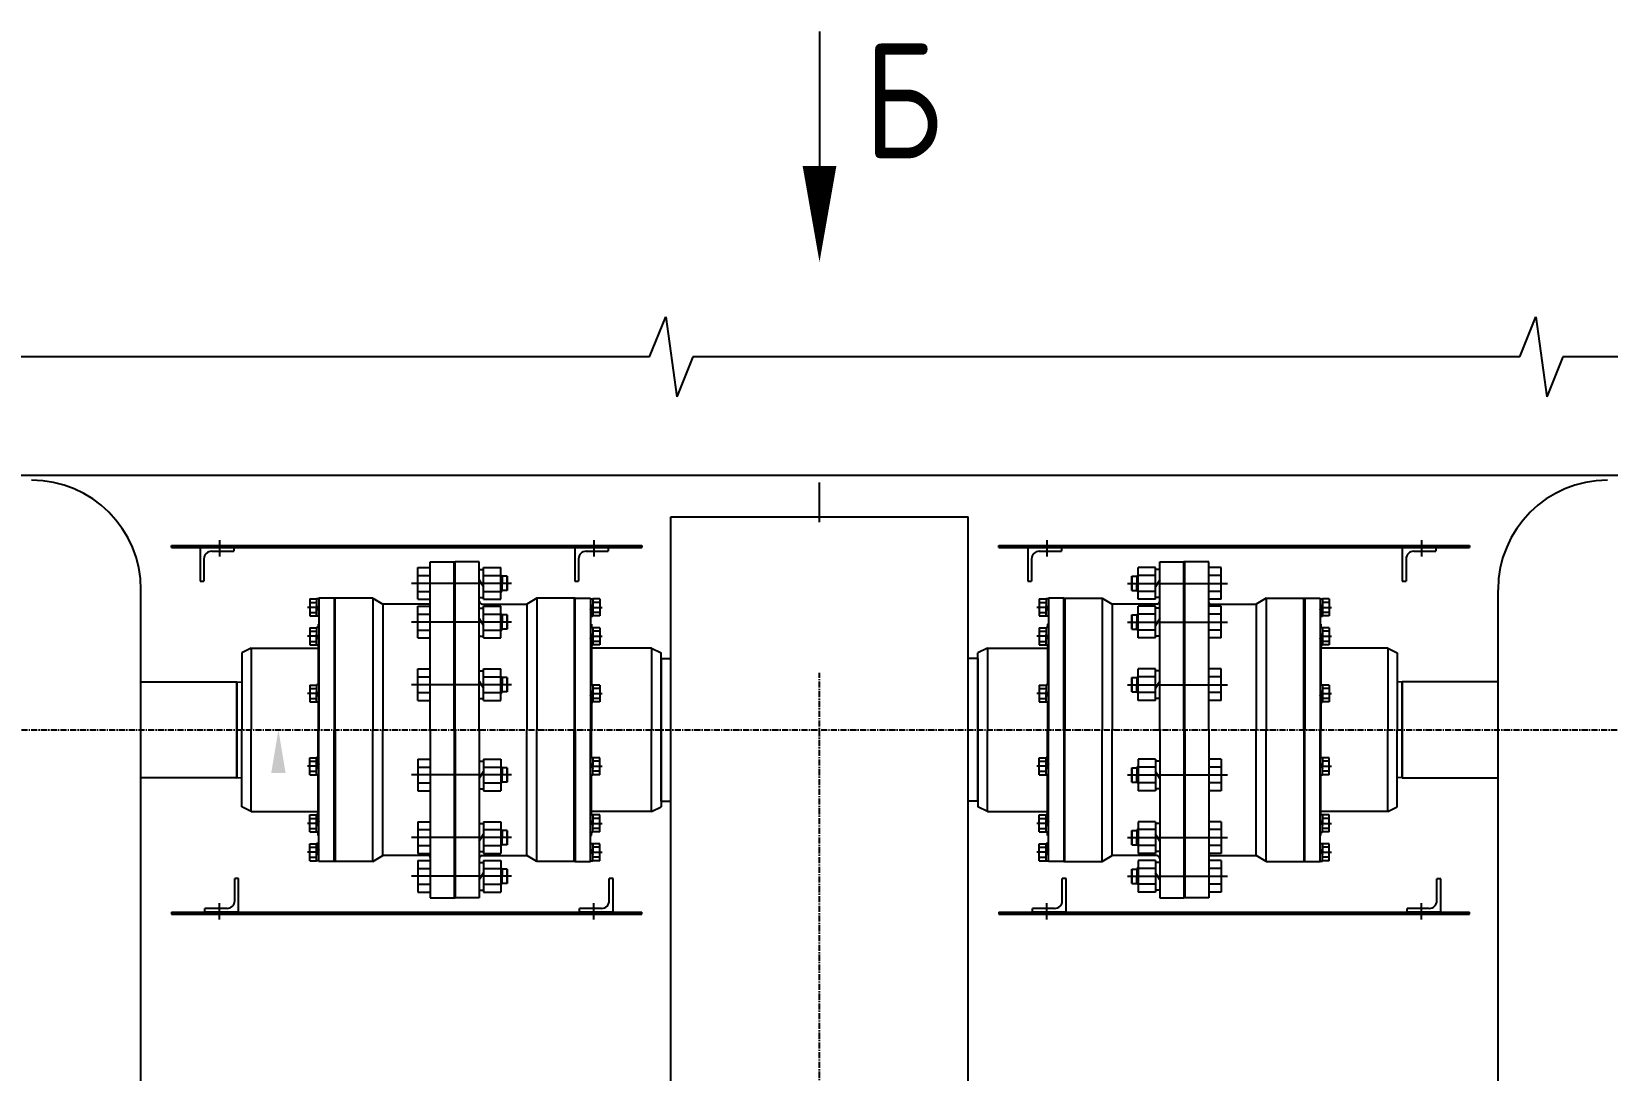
# Model space of a CAD drawing. Header units: millimetres. Extents: x 467 to 39028, y -12467 to 24298.
# Drawn here: x 16077 to 17719, y 3439 to 4521 of the extents above; entities that cross this region are included whole.
import ezdxf

# ---------------------------------------------------------------- set-up
doc = ezdxf.new("R2010")
doc.units = ezdxf.units.MM
doc.linetypes.add('CENTER', pattern=[50.8, 31.75, -6.35, 6.35, -6.35])
for name, color, linetype in [('Bord', 1, 'Continuous'), ('Cen', 5, 'CENTER'), ('Dim', 7, 'Continuous'), ('Red', 1, 'Continuous'), ('Text', 3, 'Continuous'), ('Textb', 6, 'Continuous')]:
    doc.layers.add(name, color=color, linetype=linetype)
doc.styles.add('Style1', font='romans.shx', dxfattribs={"width": 0.8})

# ---------------------------------------------------------------- blocks, each defined once
blk = doc.blocks.new('razrez16')
at = {"layer": 'Text'}
blk.add_lwpolyline([(0, 12), (0, 5)], dxfattribs=at)
blk.add_lwpolyline([(0, 0, 0, 1.76, 0), (0, 5, 1.76, 1.76, 0)], format="xyseb", dxfattribs=at)
at = {"layer": 'Textb', "style": 'Style1', "width": 0.8}
blk.add_attdef('А', (2.3, 5.4), '', height=6, dxfattribs=at)
blk = doc.blocks.new('ZNAK30')
at = {"layer": 'Bord'}
for p, q in [((0, 0), (1.12, 2.78)), ((1.12, 2.78), (1.88, -2.78)), ((3, 0), (1.88, -2.78))]:
    blk.add_line(p, q, dxfattribs=at)

msp = doc.modelspace()

# ---------------------------------------------------------------- linework, layer by layer
at = {"layer": 'Bord', "ltscale": 30}
for p, q in [((16720.928, 4182.074), (15908.24, 4182.074)), ((17627.522, 4182.074), (16765.928, 4182.074)), ((18734.001, 4182.074), (17672.522, 4182.074))]:
    msp.add_line(p, q, dxfattribs=at)
at = {"layer": 'Bord'}
for p, q in [((16897.904, 4009.835), (16897.904, 4051.11)), ((16742.896, 3295.51), (16742.903, 4015.51)), ((16742.903, 4015.51), (17052.905, 4015.507)), ((17052.899, 3295.507), (17052.905, 4015.507)), ((16272.609, 3991.012), (16272.609, 3974.059)), ((16662.848, 3991.009), (16662.848, 3974.056)), ((17134.905, 3991.005), (17134.905, 3974.052)), ((17525.144, 3991.002), (17525.144, 3974.049)), ((16222.609, 3985.532), (16712.848, 3985.528)), ((16222.609, 3983.532), (16222.609, 3985.532)), ((16222.609, 3983.532), (16712.848, 3983.528)), ((16252.609, 3983.532), (16287.609, 3983.532)), ((16252.609, 3983.532), (16252.609, 3948.532)), ((16264.609, 3979.532), (16287.609, 3979.532)), ((16287.609, 3983.532), (16287.609, 3979.532)), ((16642.848, 3983.529), (16677.848, 3983.528)), ((16642.848, 3983.529), (16642.848, 3948.529)), ((16654.848, 3979.529), (16677.848, 3979.528)), ((16677.848, 3983.528), (16677.848, 3979.528)), ((16712.848, 3985.528), (16712.848, 3983.528)), ((17084.905, 3985.525), (17575.144, 3985.521)), ((17084.905, 3983.525), (17084.905, 3985.525)), ((17084.905, 3983.525), (17575.144, 3983.521)), ((17114.905, 3983.525), (17149.905, 3983.524)), ((17114.905, 3983.525), (17114.905, 3948.525)), ((17126.905, 3979.525), (17149.905, 3979.524)), ((17149.905, 3983.524), (17149.905, 3979.524)), ((17505.144, 3983.521), (17540.144, 3983.521)), ((17505.144, 3983.521), (17505.144, 3948.521)), ((17517.144, 3979.521), (17540.144, 3979.521)), ((17540.144, 3983.521), (17540.144, 3979.521)), ((17575.144, 3985.521), (17575.144, 3983.521)), ((16256.609, 3971.532), (16256.609, 3948.532)), ((16479.403, 3929.53), (16479.404, 3962.53)), ((16479.404, 3962.53), (16492.404, 3962.53)), ((16492.402, 3793.512), (16492.404, 3968.53)), ((16492.404, 3968.53), (16518.404, 3968.53)), ((16517.402, 3793.511), (16517.404, 3968.53)), ((16518.402, 3793.511), (16518.404, 3968.53)), ((16543.404, 3968.53), (16518.404, 3968.53)), ((16543.402, 3793.511), (16543.403, 3960.53)), ((16543.403, 3927.53), (16543.404, 3968.53)), ((16543.403, 3960.53), (16547.903, 3960.53)), ((16547.903, 3929.53), (16547.904, 3962.53)), ((16547.904, 3962.53), (16565.904, 3962.529)), ((16565.903, 3929.529), (16565.904, 3962.529)), ((16646.848, 3971.529), (16646.848, 3948.529)), ((17118.905, 3971.525), (17118.905, 3948.525)), ((17229.903, 3929.524), (17229.904, 3962.524)), ((17247.904, 3962.524), (17229.904, 3962.524)), ((17247.903, 3929.524), (17247.904, 3962.524)), ((17252.403, 3960.524), (17247.903, 3960.524)), ((17252.402, 3793.505), (17252.403, 3960.524)), ((17252.403, 3927.524), (17252.404, 3968.524)), ((17252.404, 3968.524), (17277.404, 3968.523)), ((17277.402, 3793.505), (17277.404, 3968.523)), ((17303.404, 3968.523), (17277.404, 3968.523)), ((17278.402, 3793.505), (17278.404, 3968.523)), ((17303.402, 3793.505), (17303.404, 3968.523)), ((17316.404, 3962.523), (17303.404, 3962.523)), ((17316.403, 3929.523), (17316.404, 3962.523)), ((17509.144, 3971.521), (17509.144, 3948.521)), ((16252.609, 3948.532), (16256.609, 3948.532)), ((16576.962, 3946.029), (16472.839, 3946.03)), ((16479.403, 3954.28), (16492.403, 3954.28)), ((16516.257, 3946.03), (16487.466, 3946.03)), ((16543.403, 3949.823), (16547.903, 3942.586)), ((16547.903, 3954.28), (16565.903, 3954.279)), ((16565.903, 3955.029), (16567.403, 3953.529)), ((16567.403, 3953.529), (16565.903, 3953.529)), ((16572.403, 3953.529), (16567.403, 3953.529)), ((16567.403, 3953.529), (16567.403, 3946.029)), ((16567.403, 3938.529), (16567.403, 3946.029)), ((16572.403, 3946.029), (16572.403, 3953.529)), ((16572.403, 3953.529), (16572.403, 3946.029)), ((16572.403, 3946.029), (16572.403, 3938.529)), ((16572.403, 3938.529), (16572.403, 3946.029)), ((16642.848, 3948.529), (16646.848, 3948.529)), ((17114.905, 3948.525), (17118.905, 3948.525)), ((17218.845, 3946.024), (17322.967, 3946.023)), ((17223.403, 3953.524), (17223.403, 3946.024)), ((17223.403, 3946.024), (17223.403, 3953.524)), ((17223.403, 3953.524), (17228.403, 3953.524)), ((17223.403, 3938.524), (17223.403, 3946.024)), ((17223.403, 3946.024), (17223.403, 3938.524)), ((17229.903, 3955.024), (17228.403, 3953.524)), ((17228.403, 3953.524), (17228.403, 3946.024)), ((17228.403, 3953.524), (17229.903, 3953.524)), ((17228.403, 3938.524), (17228.403, 3946.024)), ((17247.903, 3954.274), (17229.903, 3954.274)), ((17252.403, 3949.817), (17247.903, 3942.58)), ((17279.55, 3946.023), (17308.34, 3946.023)), ((17316.403, 3954.273), (17303.403, 3954.273)), ((17505.144, 3948.521), (17509.144, 3948.521)), ((16190.889, 2262.514), (16190.903, 3939.514)), ((16366.903, 3929.831), (16366.903, 3912.231)), ((16366.903, 3929.831), (16373.903, 3929.831)), ((16366.903, 3926.291), (16373.903, 3926.291)), ((16376.403, 3930.131), (16373.903, 3930.131)), ((16373.903, 3930.131), (16373.903, 3921.031)), ((16373.903, 3929.831), (16373.903, 3912.231)), ((16376.403, 3930.531), (16376.402, 3793.513)), ((16432.403, 3930.531), (16376.403, 3930.531)), ((16376.403, 3930.131), (16376.403, 3911.931)), ((16392.403, 3930.531), (16392.402, 3793.513)), ((16393.402, 3793.513), (16393.403, 3930.531)), ((16432.403, 3930.531), (16432.402, 3793.512)), ((16432.403, 3930.531), (16442.795, 3924.53)), ((16442.795, 3924.53), (16442.794, 3793.512)), ((16490.403, 3924.53), (16442.795, 3924.53)), ((16479.403, 3937.78), (16492.403, 3937.78)), ((16479.403, 3929.53), (16492.403, 3929.53)), ((16543.403, 3931.53), (16547.903, 3931.53)), ((16546.403, 3924.53), (16593.011, 3924.529)), ((16547.903, 3937.78), (16565.903, 3937.779)), ((16547.903, 3929.53), (16565.903, 3929.529)), ((16567.403, 3938.529), (16565.903, 3938.529)), ((16565.903, 3937.029), (16567.403, 3938.529)), ((16572.403, 3938.529), (16567.403, 3938.529)), ((16593.011, 3924.529), (16593.01, 3793.511)), ((16603.403, 3930.529), (16593.011, 3924.529)), ((16603.403, 3930.529), (16603.402, 3793.511)), ((16643.403, 3930.529), (16603.403, 3930.529)), ((16642.403, 3930.529), (16642.402, 3793.51)), ((16643.402, 3793.51), (16643.403, 3930.529)), ((16643.403, 3930.529), (16659.403, 3930.529)), ((16659.403, 3930.529), (16659.402, 3793.51)), ((16659.403, 3930.129), (16659.403, 3911.929)), ((16659.403, 3930.129), (16661.903, 3930.129)), ((16661.903, 3930.129), (16661.903, 3921.029)), ((16668.903, 3929.829), (16661.903, 3929.829)), ((16661.903, 3929.829), (16661.903, 3912.229)), ((16668.903, 3926.289), (16661.903, 3926.289)), ((16668.903, 3929.829), (16668.903, 3912.229)), ((17126.903, 3929.825), (17126.903, 3912.225)), ((17126.903, 3929.825), (17133.903, 3929.825)), ((17126.903, 3926.285), (17133.903, 3926.285)), ((17136.403, 3930.125), (17133.903, 3930.125)), ((17133.903, 3930.125), (17133.903, 3921.025)), ((17133.903, 3929.825), (17133.903, 3912.225)), ((17136.403, 3930.525), (17136.402, 3793.506)), ((17152.403, 3930.524), (17136.403, 3930.525)), ((17136.403, 3930.125), (17136.403, 3911.925)), ((17152.402, 3793.506), (17152.403, 3930.524)), ((17152.403, 3930.524), (17192.403, 3930.524)), ((17153.403, 3930.524), (17153.402, 3793.506)), ((17192.403, 3930.524), (17192.402, 3793.506)), ((17192.403, 3930.524), (17202.795, 3924.524)), ((17202.795, 3924.524), (17202.794, 3793.506)), ((17249.403, 3924.524), (17202.795, 3924.524)), ((17223.403, 3938.524), (17228.403, 3938.524)), ((17229.903, 3937.024), (17228.403, 3938.524)), ((17228.403, 3938.524), (17229.903, 3938.524)), ((17247.903, 3937.774), (17229.903, 3937.774)), ((17247.903, 3929.524), (17229.903, 3929.524)), ((17252.403, 3931.524), (17247.903, 3931.524)), ((17316.403, 3937.773), (17303.403, 3937.773)), ((17316.403, 3929.523), (17303.403, 3929.523)), ((17305.403, 3924.523), (17353.011, 3924.523)), ((17353.011, 3924.523), (17353.01, 3793.504)), ((17363.403, 3930.523), (17353.011, 3924.523)), ((17363.403, 3930.523), (17363.402, 3793.504)), ((17363.403, 3930.523), (17419.403, 3930.522)), ((17402.402, 3793.504), (17402.403, 3930.522)), ((17403.403, 3930.522), (17403.402, 3793.504)), ((17419.403, 3930.522), (17419.402, 3793.504)), ((17419.403, 3930.122), (17419.403, 3911.922)), ((17419.403, 3930.122), (17421.903, 3930.122)), ((17421.903, 3930.122), (17421.903, 3921.022)), ((17428.903, 3929.822), (17421.903, 3929.822)), ((17421.903, 3929.822), (17421.903, 3912.222)), ((17428.903, 3926.283), (17421.903, 3926.283)), ((17428.903, 3929.822), (17428.903, 3912.222)), ((17604.889, 2262.502), (17604.903, 3939.502)), ((16376.403, 3921.031), (16364.392, 3921.031)), ((16366.903, 3915.771), (16373.903, 3915.771)), ((16366.903, 3912.231), (16373.903, 3912.231)), ((16376.403, 3918.317), (16373.903, 3923.745)), ((16373.903, 3911.931), (16373.903, 3921.031)), ((16376.403, 3911.931), (16373.903, 3911.931)), ((16479.403, 3922.222), (16492.403, 3922.222)), ((16479.403, 3889.222), (16479.403, 3922.222)), ((16479.403, 3913.972), (16492.403, 3913.972)), ((16543.403, 3920.221), (16547.903, 3920.221)), ((16543.403, 3909.514), (16547.903, 3902.277)), ((16547.903, 3922.221), (16565.903, 3922.221)), ((16547.903, 3889.221), (16547.903, 3922.221)), ((16547.903, 3913.971), (16565.903, 3913.971)), ((16565.903, 3889.221), (16565.903, 3922.221)), ((16565.903, 3914.721), (16567.403, 3913.221)), ((16567.403, 3913.221), (16565.903, 3913.221)), ((16567.403, 3913.221), (16567.403, 3905.721)), ((16572.403, 3913.221), (16567.403, 3913.221)), ((16572.403, 3913.221), (16572.403, 3905.721)), ((16572.403, 3905.721), (16572.403, 3913.221)), ((16659.403, 3918.315), (16661.903, 3923.743)), ((16659.403, 3921.029), (16671.414, 3921.028)), ((16659.403, 3911.929), (16661.903, 3911.929)), ((16661.903, 3911.929), (16661.903, 3921.029)), ((16668.903, 3915.768), (16661.903, 3915.768)), ((16668.903, 3912.229), (16661.903, 3912.229)), ((17136.403, 3921.025), (17124.392, 3921.025)), ((17126.903, 3915.764), (17133.903, 3915.764)), ((17126.903, 3912.225), (17133.903, 3912.225)), ((17136.403, 3918.311), (17133.903, 3923.739)), ((17133.903, 3911.925), (17133.903, 3921.025)), ((17136.403, 3911.925), (17133.903, 3911.925)), ((17223.403, 3913.215), (17228.403, 3913.215)), ((17223.403, 3905.715), (17223.403, 3913.215)), ((17223.403, 3913.215), (17223.403, 3905.715)), ((17229.903, 3914.715), (17228.403, 3913.215)), ((17228.403, 3913.215), (17229.903, 3913.215)), ((17228.403, 3913.215), (17228.403, 3905.715)), ((17229.903, 3889.215), (17229.903, 3922.215)), ((17247.903, 3922.215), (17229.903, 3922.215)), ((17247.903, 3913.965), (17229.903, 3913.965)), ((17247.903, 3889.215), (17247.903, 3922.215)), ((17252.403, 3920.215), (17247.903, 3920.215)), ((17252.403, 3909.508), (17247.903, 3902.271)), ((17316.403, 3922.215), (17303.403, 3922.215)), ((17316.403, 3913.965), (17303.403, 3913.965)), ((17316.403, 3889.215), (17316.403, 3922.215)), ((17419.403, 3918.308), (17421.903, 3923.736)), ((17419.403, 3921.022), (17431.414, 3921.022)), ((17419.403, 3911.922), (17421.903, 3911.922)), ((17421.903, 3911.922), (17421.903, 3921.022)), ((17428.903, 3915.762), (17421.903, 3915.762)), ((17428.903, 3912.222), (17421.903, 3912.222)), ((16366.903, 3899.755), (16366.903, 3882.155)), ((16366.903, 3899.755), (16373.903, 3899.755)), ((16366.903, 3896.215), (16373.903, 3896.215)), ((16376.403, 3900.055), (16373.903, 3900.055)), ((16373.903, 3900.055), (16373.903, 3890.955)), ((16373.903, 3899.755), (16373.903, 3882.155)), ((16376.403, 3888.241), (16373.903, 3893.669)), ((16376.403, 3903.531), (16375.403, 3903.531)), ((16375.403, 3903.531), (16375.403, 3900.055)), ((16376.403, 3900.055), (16376.403, 3881.855)), ((16576.961, 3905.721), (16472.839, 3905.722)), ((16479.403, 3897.472), (16492.403, 3897.472)), ((16516.256, 3905.721), (16487.466, 3905.722)), ((16547.903, 3897.471), (16565.903, 3897.471)), ((16565.903, 3896.721), (16567.403, 3898.221)), ((16567.403, 3898.221), (16565.903, 3898.221)), ((16567.403, 3898.221), (16567.403, 3905.721)), ((16572.403, 3898.221), (16567.403, 3898.221)), ((16572.403, 3898.221), (16572.403, 3905.721)), ((16572.403, 3905.721), (16572.403, 3898.221)), ((16659.403, 3903.529), (16660.403, 3903.529)), ((16659.403, 3900.053), (16659.403, 3881.853)), ((16659.403, 3900.053), (16661.903, 3900.053)), ((16659.403, 3888.239), (16661.903, 3893.666)), ((16660.403, 3903.529), (16660.403, 3900.053)), ((16661.903, 3900.053), (16661.903, 3890.953)), ((16668.903, 3899.752), (16661.903, 3899.753)), ((16661.903, 3899.753), (16661.903, 3882.153)), ((16668.903, 3896.213), (16661.903, 3896.213)), ((16668.903, 3899.752), (16668.903, 3882.152)), ((17126.903, 3899.749), (17126.903, 3882.149)), ((17126.903, 3899.749), (17133.903, 3899.749)), ((17126.903, 3896.209), (17133.903, 3896.209)), ((17136.403, 3900.049), (17133.903, 3900.049)), ((17133.903, 3900.049), (17133.903, 3890.949)), ((17133.903, 3899.749), (17133.903, 3882.149)), ((17136.403, 3888.235), (17133.903, 3893.662)), ((17136.403, 3903.525), (17135.403, 3903.525)), ((17135.403, 3903.525), (17135.403, 3900.049)), ((17136.403, 3900.049), (17136.403, 3881.849)), ((17218.845, 3905.715), (17322.967, 3905.714)), ((17223.403, 3905.715), (17223.403, 3898.215)), ((17223.403, 3898.215), (17223.403, 3905.715)), ((17223.403, 3898.215), (17228.403, 3898.215)), ((17228.403, 3898.215), (17228.403, 3905.715)), ((17228.403, 3898.215), (17229.903, 3898.215)), ((17229.903, 3896.715), (17228.403, 3898.215)), ((17247.903, 3897.465), (17229.903, 3897.465)), ((17279.55, 3905.715), (17308.34, 3905.715)), ((17316.403, 3897.465), (17303.403, 3897.465)), ((17419.403, 3903.522), (17420.403, 3903.522)), ((17419.403, 3900.046), (17419.403, 3881.846)), ((17419.403, 3900.046), (17421.903, 3900.046)), ((17419.403, 3888.232), (17421.903, 3893.66)), ((17420.403, 3903.522), (17420.403, 3900.046)), ((17421.903, 3900.046), (17421.903, 3890.946)), ((17428.903, 3899.746), (17421.903, 3899.746)), ((17421.903, 3899.746), (17421.903, 3882.146)), ((17428.903, 3896.207), (17421.903, 3896.207)), ((17428.903, 3899.746), (17428.903, 3882.146)), ((16305.903, 3878.513), (16295.903, 3873.85)), ((16305.903, 3878.513), (16305.902, 3793.513)), ((16305.903, 3878.513), (16375.403, 3878.513)), ((16376.403, 3890.955), (16364.392, 3890.955)), ((16366.903, 3885.695), (16373.903, 3885.695)), ((16366.903, 3882.155), (16373.903, 3882.155)), ((16373.903, 3881.855), (16373.903, 3890.955)), ((16376.403, 3881.855), (16373.903, 3881.855)), ((16375.403, 3881.855), (16375.402, 3840.513)), ((16479.403, 3889.222), (16492.403, 3889.222)), ((16543.403, 3891.221), (16547.903, 3891.221)), ((16547.903, 3889.221), (16565.903, 3889.221)), ((16659.403, 3890.953), (16671.414, 3890.952)), ((16659.403, 3881.853), (16661.903, 3881.853)), ((16660.403, 3881.853), (16660.402, 3840.51)), ((16722.903, 3878.51), (16660.403, 3878.51)), ((16661.903, 3881.853), (16661.903, 3890.953)), ((16668.903, 3885.692), (16661.903, 3885.692)), ((16668.903, 3882.152), (16661.903, 3882.153)), ((16722.903, 3878.51), (16722.902, 3793.51)), ((16722.903, 3878.51), (16732.903, 3873.847)), ((17072.903, 3878.507), (17062.903, 3873.844)), ((17072.903, 3878.507), (17072.902, 3793.507)), ((17072.903, 3878.507), (17135.403, 3878.506)), ((17136.403, 3890.949), (17124.392, 3890.949)), ((17126.903, 3885.688), (17133.903, 3885.688)), ((17126.903, 3882.149), (17133.903, 3882.149)), ((17133.903, 3881.849), (17133.903, 3890.949)), ((17136.403, 3881.849), (17133.903, 3881.849)), ((17135.403, 3881.849), (17135.402, 3840.506)), ((17247.903, 3889.215), (17229.903, 3889.215)), ((17252.403, 3891.215), (17247.903, 3891.215)), ((17316.403, 3889.215), (17303.403, 3889.215)), ((17419.403, 3890.946), (17431.414, 3890.946)), ((17419.403, 3881.846), (17421.903, 3881.846)), ((17420.403, 3881.846), (17420.402, 3840.504)), ((17489.903, 3878.503), (17420.403, 3878.504)), ((17421.903, 3881.846), (17421.903, 3890.946)), ((17428.903, 3885.686), (17421.903, 3885.686)), ((17428.903, 3882.146), (17421.903, 3882.146)), ((17489.903, 3878.503), (17489.902, 3793.503)), ((17489.903, 3878.503), (17499.903, 3873.84)), ((16295.903, 3873.85), (16295.902, 3793.513)), ((16732.901, 3856.01), (16732.901, 3867.654)), ((16732.901, 3867.654), (16742.901, 3867.653)), ((16732.902, 3793.51), (16732.903, 3873.847)), ((16732.903, 3867.654), (16732.902, 3793.51)), ((17062.904, 3867.651), (17052.904, 3867.651)), ((17062.902, 3793.507), (17062.903, 3873.844)), ((17062.903, 3867.651), (17062.902, 3793.507)), ((17062.904, 3856.007), (17062.904, 3867.651)), ((17499.903, 3873.84), (17499.902, 3793.503)), ((16190.902, 3843.514), (16290.902, 3843.513)), ((16290.902, 3843.513), (16290.902, 3743.513)), ((16290.902, 3843.513), (16295.902, 3843.263)), ((16290.902, 3743.513), (16290.902, 3843.513)), ((16479.402, 3824.012), (16479.403, 3857.012)), ((16479.403, 3857.012), (16492.403, 3857.012)), ((16479.403, 3848.762), (16492.403, 3848.762)), ((16543.403, 3855.011), (16547.903, 3855.011)), ((16543.403, 3844.305), (16547.902, 3837.067)), ((16547.902, 3824.011), (16547.903, 3857.011)), ((16547.903, 3857.011), (16565.903, 3857.011)), ((16547.903, 3848.761), (16565.903, 3848.761)), ((16565.902, 3824.011), (16565.903, 3857.011)), ((16565.903, 3849.511), (16567.403, 3848.011)), ((16567.403, 3848.011), (16565.903, 3848.011)), ((16567.403, 3848.011), (16567.402, 3840.511)), ((16572.403, 3848.011), (16567.403, 3848.011)), ((16572.402, 3840.511), (16572.403, 3848.011)), ((16572.403, 3848.011), (16572.402, 3840.511)), ((16732.901, 3856.01), (16732.901, 3793.51)), ((17062.904, 3856.007), (17062.903, 3793.507)), ((17223.403, 3848.006), (17223.402, 3840.506)), ((17223.402, 3840.506), (17223.403, 3848.006)), ((17223.403, 3848.006), (17228.403, 3848.005)), ((17228.403, 3848.005), (17228.402, 3840.505)), ((17229.903, 3849.505), (17228.403, 3848.005)), ((17228.403, 3848.005), (17229.903, 3848.005)), ((17229.902, 3824.005), (17229.903, 3857.005)), ((17247.903, 3857.005), (17229.903, 3857.005)), ((17247.903, 3848.755), (17229.903, 3848.755)), ((17247.902, 3824.005), (17247.903, 3857.005)), ((17252.403, 3844.299), (17247.902, 3837.062)), ((17252.403, 3855.005), (17247.903, 3855.005)), ((17316.403, 3857.005), (17303.403, 3857.005)), ((17316.403, 3848.755), (17303.403, 3848.755)), ((17316.402, 3824.005), (17316.403, 3857.005)), ((17504.902, 3843.503), (17499.902, 3843.253)), ((17504.902, 3743.503), (17504.902, 3843.503)), ((17604.902, 3843.502), (17504.902, 3843.503)), ((17504.902, 3843.503), (17504.902, 3743.503)), ((16376.402, 3831.413), (16364.391, 3831.413)), ((16366.902, 3840.213), (16366.902, 3822.613)), ((16366.902, 3840.213), (16373.902, 3840.213)), ((16366.902, 3836.673), (16373.902, 3836.673)), ((16366.902, 3826.152), (16373.902, 3826.152)), ((16376.402, 3840.513), (16373.902, 3840.513)), ((16373.902, 3840.513), (16373.902, 3831.413)), ((16373.902, 3840.213), (16373.902, 3822.613)), ((16376.402, 3828.699), (16373.902, 3834.127)), ((16373.902, 3822.313), (16373.902, 3831.413)), ((16376.402, 3840.513), (16376.402, 3822.313)), ((16576.961, 3840.511), (16472.839, 3840.512)), ((16479.402, 3832.262), (16492.402, 3832.262)), ((16516.256, 3840.511), (16487.465, 3840.512)), ((16543.402, 3826.011), (16547.902, 3826.011)), ((16547.902, 3832.261), (16565.902, 3832.261)), ((16567.402, 3833.011), (16565.902, 3833.011)), ((16565.902, 3831.511), (16567.402, 3833.011)), ((16567.402, 3833.011), (16567.402, 3840.511)), ((16572.402, 3833.011), (16567.402, 3833.011)), ((16572.402, 3840.511), (16572.402, 3833.011)), ((16572.402, 3833.011), (16572.402, 3840.511)), ((16659.402, 3840.51), (16659.402, 3822.31)), ((16659.402, 3840.51), (16661.902, 3840.51)), ((16659.402, 3828.696), (16661.902, 3834.124)), ((16659.402, 3831.41), (16671.414, 3831.41)), ((16661.902, 3840.51), (16661.902, 3831.41)), ((16668.902, 3840.21), (16661.902, 3840.21)), ((16661.902, 3840.21), (16661.902, 3822.61)), ((16668.902, 3836.671), (16661.902, 3836.671)), ((16661.902, 3822.31), (16661.902, 3831.41)), ((16668.902, 3826.15), (16661.902, 3826.15)), ((16668.902, 3840.21), (16668.902, 3822.61)), ((17136.402, 3831.406), (17124.391, 3831.406)), ((17126.902, 3840.206), (17126.902, 3822.606)), ((17126.902, 3840.206), (17133.902, 3840.206)), ((17126.902, 3836.667), (17133.902, 3836.667)), ((17126.902, 3826.146), (17133.902, 3826.146)), ((17136.402, 3840.506), (17133.902, 3840.506)), ((17133.902, 3840.506), (17133.902, 3831.406)), ((17133.902, 3840.206), (17133.902, 3822.606)), ((17136.402, 3828.692), (17133.902, 3834.12)), ((17133.902, 3822.306), (17133.902, 3831.406)), ((17136.402, 3840.506), (17136.402, 3822.306)), ((17218.844, 3840.506), (17322.966, 3840.505)), ((17223.402, 3833.006), (17223.402, 3840.506)), ((17223.402, 3840.506), (17223.402, 3833.006)), ((17223.402, 3833.006), (17228.402, 3833.005)), ((17228.402, 3833.005), (17228.402, 3840.505)), ((17229.902, 3831.505), (17228.402, 3833.005)), ((17228.402, 3833.005), (17229.902, 3833.005)), ((17247.902, 3832.255), (17229.902, 3832.255)), ((17252.402, 3826.005), (17247.902, 3826.005)), ((17279.549, 3840.505), (17308.34, 3840.505)), ((17316.402, 3832.255), (17303.402, 3832.255)), ((17419.402, 3840.504), (17419.402, 3822.304)), ((17419.402, 3840.504), (17421.902, 3840.504)), ((17419.402, 3828.69), (17421.902, 3834.118)), ((17419.402, 3831.404), (17431.414, 3831.404)), ((17421.902, 3840.504), (17421.902, 3831.404)), ((17428.902, 3840.204), (17421.902, 3840.204)), ((17421.902, 3840.204), (17421.902, 3822.604)), ((17428.902, 3836.664), (17421.902, 3836.664)), ((17421.902, 3822.304), (17421.902, 3831.404)), ((17428.902, 3826.143), (17421.902, 3826.143)), ((17428.902, 3840.204), (17428.902, 3822.604)), ((16366.902, 3822.613), (16373.902, 3822.613)), ((16376.402, 3822.313), (16373.902, 3822.313)), ((16375.402, 3822.313), (16375.402, 3793.513)), ((16479.402, 3824.012), (16492.402, 3824.012)), ((16547.902, 3824.011), (16565.902, 3824.011)), ((16659.402, 3822.31), (16661.902, 3822.31)), ((16660.402, 3822.31), (16660.402, 3793.51)), ((16668.902, 3822.61), (16661.902, 3822.61)), ((17126.902, 3822.606), (17133.902, 3822.606)), ((17136.402, 3822.306), (17133.902, 3822.306)), ((17135.402, 3822.306), (17135.402, 3793.506)), ((17247.902, 3824.005), (17229.902, 3824.005)), ((17316.402, 3824.005), (17303.402, 3824.005)), ((17419.402, 3822.304), (17421.902, 3822.304)), ((17420.402, 3822.304), (17420.402, 3793.504)), ((17428.902, 3822.604), (17421.902, 3822.604)), ((16295.901, 3713.176), (16295.902, 3793.513)), ((16305.901, 3708.513), (16305.902, 3793.513)), ((16375.402, 3764.713), (16375.402, 3793.513)), ((16376.401, 3656.494), (16376.402, 3793.513)), ((16392.401, 3656.494), (16392.402, 3793.513)), ((16393.402, 3793.513), (16393.401, 3656.494)), ((16432.401, 3656.494), (16432.402, 3793.512)), ((16442.793, 3662.494), (16442.794, 3793.512)), ((16492.402, 3793.512), (16492.401, 3618.493)), ((16517.402, 3793.511), (16517.401, 3618.493)), ((16518.402, 3793.511), (16518.401, 3618.493)), ((16543.402, 3793.511), (16543.401, 3626.493)), ((16593.009, 3662.493), (16593.01, 3793.511)), ((16603.401, 3656.492), (16603.402, 3793.511)), ((16642.401, 3656.492), (16642.402, 3793.51)), ((16643.402, 3793.51), (16643.401, 3656.492)), ((16659.401, 3656.492), (16659.402, 3793.51)), ((16660.402, 3764.71), (16660.402, 3793.51)), ((16722.901, 3708.51), (16722.902, 3793.51)), ((16732.9, 3731.01), (16732.901, 3793.51)), ((16732.901, 3719.366), (16732.902, 3793.51)), ((16732.902, 3793.51), (16732.901, 3713.173)), ((17062.901, 3719.363), (17062.902, 3793.507)), ((17062.902, 3793.507), (17062.901, 3713.17)), ((17062.903, 3731.007), (17062.903, 3793.507)), ((17072.901, 3708.507), (17072.902, 3793.507)), ((17135.402, 3764.706), (17135.402, 3793.506)), ((17136.401, 3656.488), (17136.402, 3793.506)), ((17152.402, 3793.506), (17152.401, 3656.488)), ((17153.401, 3656.488), (17153.402, 3793.506)), ((17192.401, 3656.487), (17192.402, 3793.506)), ((17202.793, 3662.487), (17202.794, 3793.506)), ((17252.402, 3793.505), (17252.401, 3626.487)), ((17277.402, 3793.505), (17277.401, 3618.487)), ((17278.402, 3793.505), (17278.401, 3618.487)), ((17303.402, 3793.505), (17303.401, 3618.487)), ((17353.009, 3662.486), (17353.01, 3793.504)), ((17363.401, 3656.486), (17363.402, 3793.504)), ((17402.402, 3793.504), (17402.401, 3656.486)), ((17403.401, 3656.486), (17403.402, 3793.504)), ((17419.401, 3656.486), (17419.402, 3793.504)), ((17420.402, 3764.704), (17420.402, 3793.504)), ((17489.901, 3708.503), (17489.902, 3793.503)), ((17499.901, 3713.166), (17499.902, 3793.503)), ((16366.902, 3764.413), (16373.902, 3764.413)), ((16366.902, 3746.813), (16366.902, 3764.413)), ((16366.902, 3760.873), (16373.902, 3760.873)), ((16373.902, 3764.713), (16373.902, 3755.613)), ((16376.402, 3764.713), (16373.902, 3764.713)), ((16373.902, 3746.813), (16373.902, 3764.413)), ((16376.402, 3746.513), (16376.402, 3764.713)), ((16479.402, 3763.012), (16492.402, 3763.012)), ((16479.402, 3763.012), (16479.402, 3730.012)), ((16543.402, 3761.011), (16547.902, 3761.011)), ((16547.902, 3763.011), (16565.902, 3763.011)), ((16547.902, 3763.011), (16547.902, 3730.011)), ((16565.902, 3763.011), (16565.902, 3730.011)), ((16659.402, 3764.71), (16661.902, 3764.71)), ((16659.402, 3746.51), (16659.402, 3764.71)), ((16661.902, 3764.71), (16661.902, 3755.61)), ((16661.902, 3746.81), (16661.902, 3764.41)), ((16668.902, 3764.41), (16661.902, 3764.41)), ((16668.902, 3760.871), (16661.902, 3760.871)), ((16668.902, 3746.81), (16668.902, 3764.41)), ((17126.902, 3764.406), (17133.902, 3764.406)), ((17126.902, 3746.806), (17126.902, 3764.406)), ((17126.902, 3760.867), (17133.902, 3760.867)), ((17133.902, 3764.706), (17133.902, 3755.606)), ((17136.402, 3764.706), (17133.902, 3764.706)), ((17133.902, 3746.806), (17133.902, 3764.406)), ((17136.402, 3746.506), (17136.402, 3764.706)), ((17229.902, 3763.005), (17229.902, 3730.005)), ((17247.902, 3763.005), (17229.902, 3763.005)), ((17247.902, 3763.005), (17247.902, 3730.005)), ((17252.402, 3761.005), (17247.902, 3761.005)), ((17316.402, 3763.005), (17303.402, 3763.005)), ((17316.402, 3763.005), (17316.402, 3730.005)), ((17419.402, 3764.704), (17421.902, 3764.704)), ((17419.402, 3746.504), (17419.402, 3764.704)), ((17421.902, 3764.704), (17421.902, 3755.604)), ((17421.902, 3746.804), (17421.902, 3764.404)), ((17428.902, 3764.404), (17421.902, 3764.404)), ((17428.902, 3760.864), (17421.902, 3760.864)), ((17428.902, 3746.804), (17428.902, 3764.404)), ((16290.902, 3743.513), (16295.902, 3743.763)), ((16376.402, 3755.613), (16364.39, 3755.613)), ((16366.902, 3750.352), (16373.902, 3750.352)), ((16366.902, 3746.813), (16373.902, 3746.813)), ((16376.402, 3758.327), (16373.902, 3752.899)), ((16373.902, 3746.513), (16373.902, 3755.613)), ((16376.402, 3746.513), (16373.902, 3746.513)), ((16375.401, 3705.17), (16375.402, 3746.513)), ((16576.96, 3746.511), (16472.838, 3746.512)), ((16479.402, 3754.762), (16492.402, 3754.762)), ((16516.255, 3746.511), (16487.465, 3746.512)), ((16543.402, 3742.718), (16547.902, 3749.955)), ((16547.902, 3754.761), (16565.902, 3754.761)), ((16565.902, 3755.511), (16567.402, 3754.011)), ((16567.402, 3754.011), (16565.902, 3754.011)), ((16572.402, 3754.011), (16567.402, 3754.011)), ((16567.402, 3754.011), (16567.402, 3746.511)), ((16567.402, 3739.011), (16567.402, 3746.511)), ((16572.402, 3754.011), (16572.402, 3746.511)), ((16572.402, 3746.511), (16572.402, 3754.011)), ((16572.402, 3739.011), (16572.402, 3746.511)), ((16572.402, 3746.511), (16572.402, 3739.011)), ((16659.402, 3758.324), (16661.902, 3752.896)), ((16659.402, 3755.61), (16671.413, 3755.61)), ((16659.402, 3746.51), (16661.902, 3746.51)), ((16660.401, 3705.168), (16660.402, 3746.51)), ((16661.902, 3746.51), (16661.902, 3755.61)), ((16668.902, 3750.35), (16661.902, 3750.35)), ((16668.902, 3746.81), (16661.902, 3746.81)), ((17136.402, 3755.606), (17124.39, 3755.606)), ((17126.902, 3750.346), (17133.902, 3750.346)), ((17126.902, 3746.806), (17133.902, 3746.806)), ((17136.402, 3758.32), (17133.902, 3752.892)), ((17133.902, 3746.506), (17133.902, 3755.606)), ((17136.402, 3746.506), (17133.902, 3746.506)), ((17135.401, 3705.164), (17135.402, 3746.506)), ((17218.843, 3746.506), (17322.966, 3746.505)), ((17223.402, 3746.506), (17223.402, 3754.006)), ((17223.402, 3754.006), (17223.402, 3746.506)), ((17223.402, 3754.006), (17228.402, 3754.005)), ((17223.402, 3746.506), (17223.402, 3739.006)), ((17223.402, 3739.006), (17223.402, 3746.506)), ((17229.902, 3755.505), (17228.402, 3754.005)), ((17228.402, 3754.005), (17229.902, 3754.005)), ((17228.402, 3754.005), (17228.402, 3746.505)), ((17228.402, 3739.005), (17228.402, 3746.505)), ((17247.902, 3754.755), (17229.902, 3754.755)), ((17252.402, 3742.712), (17247.902, 3749.949)), ((17279.548, 3746.505), (17308.339, 3746.505)), ((17316.402, 3754.755), (17303.402, 3754.755)), ((17419.402, 3758.318), (17421.902, 3752.89)), ((17419.402, 3755.604), (17431.413, 3755.604)), ((17419.402, 3746.504), (17421.902, 3746.504)), ((17420.401, 3705.162), (17420.402, 3746.504)), ((17421.902, 3746.504), (17421.902, 3755.604)), ((17428.902, 3750.343), (17421.902, 3750.343)), ((17428.902, 3746.804), (17421.902, 3746.804)), ((17504.902, 3743.503), (17499.902, 3743.753)), ((16290.902, 3743.513), (16190.902, 3743.514)), ((16479.402, 3738.262), (16492.402, 3738.262)), ((16479.402, 3730.012), (16492.402, 3730.012)), ((16543.402, 3732.011), (16547.902, 3732.011)), ((16547.902, 3738.261), (16565.902, 3738.261)), ((16547.902, 3730.011), (16565.902, 3730.011)), ((16565.902, 3737.511), (16567.402, 3739.011)), ((16567.402, 3739.011), (16565.902, 3739.011)), ((16572.402, 3739.011), (16567.402, 3739.011)), ((16732.9, 3731.01), (16732.9, 3719.366)), ((17062.903, 3731.007), (17062.903, 3719.363)), ((17223.402, 3739.006), (17228.402, 3739.005)), ((17228.402, 3739.005), (17229.902, 3739.005)), ((17229.902, 3737.505), (17228.402, 3739.005)), ((17247.902, 3738.255), (17229.902, 3738.255)), ((17247.902, 3730.005), (17229.902, 3730.005)), ((17252.402, 3732.005), (17247.902, 3732.005)), ((17316.402, 3738.255), (17303.402, 3738.255)), ((17316.402, 3730.005), (17303.402, 3730.005)), ((17504.902, 3743.503), (17604.902, 3743.502)), ((16305.901, 3708.513), (16295.901, 3713.176)), ((16722.901, 3708.51), (16732.901, 3713.173)), ((16732.9, 3719.366), (16742.9, 3719.366)), ((17062.903, 3719.363), (17052.903, 3719.363)), ((17072.901, 3708.507), (17062.901, 3713.17)), ((17489.901, 3708.503), (17499.901, 3713.166)), ((16305.901, 3708.513), (16375.401, 3708.513)), ((16376.401, 3696.07), (16364.39, 3696.07)), ((16366.901, 3704.87), (16373.901, 3704.87)), ((16366.901, 3687.27), (16366.901, 3704.87)), ((16366.901, 3701.331), (16373.901, 3701.331)), ((16373.901, 3705.17), (16373.901, 3696.07)), ((16376.401, 3705.17), (16373.901, 3705.17)), ((16373.901, 3687.27), (16373.901, 3704.87)), ((16376.401, 3698.784), (16373.901, 3693.356)), ((16373.901, 3686.97), (16373.901, 3696.07)), ((16376.401, 3686.97), (16376.401, 3705.17)), ((16479.401, 3697.802), (16479.401, 3664.802)), ((16479.401, 3697.802), (16492.401, 3697.802)), ((16543.401, 3695.801), (16547.901, 3695.801)), ((16547.901, 3697.801), (16547.901, 3664.801)), ((16547.901, 3697.801), (16565.901, 3697.801)), ((16565.901, 3697.801), (16565.901, 3664.801)), ((16659.401, 3705.168), (16661.901, 3705.168)), ((16659.401, 3686.968), (16659.401, 3705.168)), ((16659.401, 3698.782), (16661.901, 3693.354)), ((16659.401, 3696.068), (16671.413, 3696.068)), ((16722.901, 3708.51), (16660.401, 3708.51)), ((16661.901, 3705.168), (16661.901, 3696.068)), ((16661.901, 3687.268), (16661.901, 3704.868)), ((16668.901, 3704.868), (16661.901, 3704.868)), ((16668.901, 3701.328), (16661.901, 3701.328)), ((16661.901, 3686.968), (16661.901, 3696.068)), ((16668.901, 3687.268), (16668.901, 3704.868)), ((17072.901, 3708.507), (17135.401, 3708.506)), ((17136.401, 3696.064), (17124.39, 3696.064)), ((17126.901, 3704.864), (17133.901, 3704.864)), ((17126.901, 3687.264), (17126.901, 3704.864)), ((17126.901, 3701.324), (17133.901, 3701.324)), ((17133.901, 3705.164), (17133.901, 3696.064)), ((17136.401, 3705.164), (17133.901, 3705.164)), ((17133.901, 3687.264), (17133.901, 3704.864)), ((17136.401, 3698.778), (17133.901, 3693.35)), ((17133.901, 3686.964), (17133.901, 3696.064)), ((17136.401, 3686.964), (17136.401, 3705.164)), ((17247.901, 3697.795), (17229.901, 3697.796)), ((17229.901, 3697.796), (17229.901, 3664.796)), ((17247.901, 3697.795), (17247.901, 3664.795)), ((17252.401, 3695.795), (17247.901, 3695.795)), ((17316.401, 3697.795), (17303.401, 3697.795)), ((17316.401, 3697.795), (17316.401, 3664.795)), ((17419.401, 3686.962), (17419.401, 3705.162)), ((17419.401, 3705.162), (17421.901, 3705.162)), ((17419.401, 3698.776), (17421.901, 3693.348)), ((17419.401, 3696.062), (17431.413, 3696.061)), ((17489.901, 3708.503), (17420.401, 3708.504)), ((17421.901, 3705.162), (17421.901, 3696.062)), ((17428.901, 3704.861), (17421.901, 3704.862)), ((17421.901, 3687.262), (17421.901, 3704.862)), ((17428.901, 3701.322), (17421.901, 3701.322)), ((17421.901, 3686.962), (17421.901, 3696.062)), ((17428.901, 3687.261), (17428.901, 3704.861)), ((16366.901, 3690.81), (16373.901, 3690.81)), ((16366.901, 3687.27), (16373.901, 3687.27)), ((16376.401, 3686.97), (16373.901, 3686.97)), ((16375.401, 3683.494), (16375.401, 3686.97)), ((16376.401, 3683.494), (16375.401, 3683.494)), ((16576.96, 3681.301), (16472.837, 3681.302)), ((16479.401, 3689.552), (16492.401, 3689.552)), ((16516.254, 3681.302), (16487.464, 3681.302)), ((16543.401, 3677.508), (16547.901, 3684.745)), ((16547.901, 3689.551), (16565.901, 3689.551)), ((16565.901, 3690.301), (16567.401, 3688.801)), ((16567.401, 3688.801), (16565.901, 3688.801)), ((16567.401, 3688.801), (16567.401, 3681.301)), ((16572.401, 3688.801), (16567.401, 3688.801)), ((16567.401, 3673.801), (16567.401, 3681.301)), ((16572.401, 3681.301), (16572.401, 3688.801)), ((16572.401, 3688.801), (16572.401, 3681.301)), ((16572.401, 3681.301), (16572.401, 3673.801)), ((16572.401, 3673.801), (16572.401, 3681.301)), ((16659.401, 3686.968), (16661.901, 3686.968)), ((16659.401, 3683.492), (16660.401, 3683.492)), ((16660.401, 3683.492), (16660.401, 3686.968)), ((16668.901, 3690.807), (16661.901, 3690.808)), ((16668.901, 3687.268), (16661.901, 3687.268)), ((17126.901, 3690.804), (17133.901, 3690.804)), ((17126.901, 3687.264), (17133.901, 3687.264)), ((17136.401, 3686.964), (17133.901, 3686.964)), ((17135.401, 3683.488), (17135.401, 3686.964)), ((17136.401, 3683.488), (17135.401, 3683.488)), ((17218.843, 3681.296), (17322.965, 3681.295)), ((17223.401, 3688.796), (17228.401, 3688.796)), ((17223.401, 3688.796), (17223.401, 3681.296)), ((17223.401, 3681.296), (17223.401, 3688.796)), ((17223.401, 3673.796), (17223.401, 3681.296)), ((17223.401, 3681.296), (17223.401, 3673.796)), ((17229.901, 3690.296), (17228.401, 3688.796)), ((17228.401, 3688.796), (17228.401, 3681.296)), ((17228.401, 3688.796), (17229.901, 3688.796)), ((17228.401, 3673.796), (17228.401, 3681.296)), ((17247.901, 3689.545), (17229.901, 3689.546)), ((17252.401, 3677.502), (17247.901, 3684.739)), ((17279.548, 3681.295), (17308.338, 3681.295)), ((17316.401, 3689.545), (17303.401, 3689.545)), ((17419.401, 3686.962), (17421.901, 3686.962)), ((17419.401, 3683.486), (17420.401, 3683.486)), ((17420.401, 3683.486), (17420.401, 3686.962)), ((17428.901, 3690.801), (17421.901, 3690.801)), ((17428.901, 3687.261), (17421.901, 3687.262)), ((16376.401, 3665.994), (16364.39, 3665.994)), ((16366.901, 3674.794), (16373.901, 3674.794)), ((16366.901, 3657.194), (16366.901, 3674.794)), ((16366.901, 3671.255), (16373.901, 3671.255)), ((16376.401, 3675.094), (16373.901, 3675.094)), ((16373.901, 3675.094), (16373.901, 3665.994)), ((16373.901, 3657.194), (16373.901, 3674.794)), ((16376.401, 3668.708), (16373.901, 3663.28)), ((16373.901, 3656.894), (16373.901, 3665.994)), ((16376.401, 3656.894), (16376.401, 3675.094)), ((16432.401, 3656.494), (16442.793, 3662.494)), ((16490.401, 3662.493), (16442.793, 3662.494)), ((16479.401, 3673.052), (16492.401, 3673.052)), ((16479.401, 3664.802), (16492.401, 3664.802)), ((16543.401, 3666.801), (16547.901, 3666.801)), ((16546.401, 3662.493), (16593.009, 3662.493)), ((16547.901, 3673.051), (16565.901, 3673.051)), ((16547.901, 3664.801), (16565.901, 3664.801)), ((16567.401, 3673.801), (16565.901, 3673.801)), ((16565.901, 3672.301), (16567.401, 3673.801)), ((16572.401, 3673.801), (16567.401, 3673.801)), ((16603.401, 3656.492), (16593.009, 3662.493)), ((16659.401, 3656.892), (16659.401, 3675.092)), ((16659.401, 3675.092), (16661.901, 3675.092)), ((16659.401, 3668.706), (16661.901, 3663.278)), ((16659.401, 3665.992), (16671.412, 3665.992)), ((16661.901, 3675.092), (16661.901, 3665.992)), ((16661.901, 3657.192), (16661.901, 3674.792)), ((16668.901, 3674.792), (16661.901, 3674.792)), ((16668.901, 3671.252), (16661.901, 3671.252)), ((16661.901, 3656.892), (16661.901, 3665.992)), ((16668.901, 3657.192), (16668.901, 3674.792)), ((17136.401, 3665.988), (17124.39, 3665.988)), ((17126.901, 3674.788), (17133.901, 3674.788)), ((17126.901, 3657.188), (17126.901, 3674.788)), ((17126.901, 3671.248), (17133.901, 3671.248)), ((17136.401, 3675.088), (17133.901, 3675.088)), ((17133.901, 3675.088), (17133.901, 3665.988)), ((17133.901, 3657.188), (17133.901, 3674.788)), ((17136.401, 3668.702), (17133.901, 3663.274)), ((17133.901, 3656.888), (17133.901, 3665.988)), ((17136.401, 3656.888), (17136.401, 3675.088)), ((17192.401, 3656.487), (17202.793, 3662.487)), ((17249.401, 3662.487), (17202.793, 3662.487)), ((17223.401, 3673.796), (17228.401, 3673.796)), ((17229.901, 3672.296), (17228.401, 3673.796)), ((17228.401, 3673.796), (17229.901, 3673.796)), ((17247.901, 3673.045), (17229.901, 3673.046)), ((17247.901, 3664.795), (17229.901, 3664.796)), ((17252.401, 3666.795), (17247.901, 3666.795)), ((17316.401, 3673.045), (17303.401, 3673.045)), ((17316.401, 3664.795), (17303.401, 3664.795)), ((17305.401, 3662.487), (17353.009, 3662.486)), ((17363.401, 3656.486), (17353.009, 3662.486)), ((17419.401, 3675.086), (17421.901, 3675.086)), ((17419.401, 3656.886), (17419.401, 3675.086)), ((17419.401, 3668.699), (17421.901, 3663.272)), ((17419.401, 3665.986), (17431.412, 3665.985)), ((17421.901, 3675.086), (17421.901, 3665.986)), ((17421.901, 3657.186), (17421.901, 3674.786)), ((17428.901, 3674.785), (17421.901, 3674.786)), ((17428.901, 3671.246), (17421.901, 3671.246)), ((17421.901, 3656.886), (17421.901, 3665.986)), ((17428.901, 3657.185), (17428.901, 3674.785)), ((16366.901, 3660.734), (16373.901, 3660.734)), ((16366.901, 3657.194), (16373.901, 3657.194)), ((16376.401, 3656.894), (16373.901, 3656.894)), ((16432.401, 3656.494), (16376.401, 3656.494)), ((16479.401, 3657.493), (16492.401, 3657.493)), ((16479.401, 3657.493), (16479.401, 3624.493)), ((16479.401, 3649.243), (16492.401, 3649.243)), ((16543.401, 3659.493), (16543.401, 3618.493)), ((16543.401, 3655.493), (16547.901, 3655.493)), ((16547.901, 3657.493), (16565.901, 3657.493)), ((16547.901, 3657.493), (16547.901, 3624.493)), ((16547.901, 3649.243), (16565.901, 3649.243)), ((16565.901, 3657.493), (16565.901, 3624.493)), ((16565.901, 3649.993), (16567.401, 3648.493)), ((16567.401, 3648.493), (16565.901, 3648.493)), ((16572.401, 3648.493), (16567.401, 3648.493)), ((16567.401, 3648.493), (16567.401, 3640.993)), ((16572.401, 3648.493), (16572.401, 3640.993)), ((16572.401, 3640.993), (16572.401, 3648.493)), ((16643.401, 3656.492), (16603.401, 3656.492)), ((16643.401, 3656.492), (16659.401, 3656.492)), ((16659.401, 3656.892), (16661.901, 3656.892)), ((16668.901, 3660.731), (16661.901, 3660.731)), ((16668.901, 3657.192), (16661.901, 3657.192)), ((17126.901, 3660.728), (17133.901, 3660.728)), ((17126.901, 3657.188), (17133.901, 3657.188)), ((17136.401, 3656.888), (17133.901, 3656.888)), ((17152.401, 3656.488), (17136.401, 3656.488)), ((17152.401, 3656.488), (17192.401, 3656.487)), ((17223.401, 3640.987), (17223.401, 3648.487)), ((17223.401, 3648.487), (17223.401, 3640.987)), ((17223.401, 3648.487), (17228.401, 3648.487)), ((17229.901, 3649.987), (17228.401, 3648.487)), ((17228.401, 3648.487), (17229.901, 3648.487)), ((17228.401, 3648.487), (17228.401, 3640.987)), ((17229.901, 3657.487), (17229.901, 3624.487)), ((17247.901, 3657.487), (17229.901, 3657.487)), ((17247.901, 3649.237), (17229.901, 3649.237)), ((17247.901, 3657.487), (17247.901, 3624.487)), ((17252.401, 3655.487), (17247.901, 3655.487)), ((17252.401, 3659.487), (17252.401, 3618.487)), ((17316.401, 3657.486), (17303.401, 3657.487)), ((17316.401, 3649.236), (17303.401, 3649.237)), ((17316.401, 3657.486), (17316.401, 3624.486)), ((17363.401, 3656.486), (17419.401, 3656.486)), ((17419.401, 3656.886), (17421.901, 3656.886)), ((17428.901, 3660.725), (17421.901, 3660.725)), ((17428.901, 3657.185), (17421.901, 3657.186)), ((16292.606, 3638.495), (16288.606, 3638.495)), ((16288.606, 3615.495), (16288.606, 3638.495)), ((16292.606, 3603.495), (16292.606, 3638.495)), ((16576.959, 3640.993), (16472.837, 3640.994)), ((16479.401, 3632.743), (16492.401, 3632.743)), ((16516.254, 3640.993), (16487.464, 3640.993)), ((16543.401, 3637.2), (16547.901, 3644.437)), ((16547.901, 3632.743), (16565.901, 3632.743)), ((16565.901, 3631.993), (16567.401, 3633.493)), ((16567.401, 3633.493), (16565.901, 3633.493)), ((16567.401, 3633.493), (16567.401, 3640.993)), ((16572.401, 3633.493), (16567.401, 3633.493)), ((16572.401, 3633.493), (16572.401, 3640.993)), ((16572.401, 3640.993), (16572.401, 3633.493)), ((16678.845, 3615.492), (16678.845, 3638.492)), ((16682.845, 3638.492), (16678.845, 3638.492)), ((16682.845, 3603.492), (16682.845, 3638.492)), ((17154.902, 3638.488), (17150.902, 3638.488)), ((17150.902, 3615.488), (17150.902, 3638.488)), ((17154.902, 3603.488), (17154.902, 3638.488)), ((17218.842, 3640.987), (17322.965, 3640.986)), ((17223.401, 3640.987), (17223.401, 3633.487)), ((17223.401, 3633.487), (17223.401, 3640.987)), ((17223.401, 3633.487), (17228.401, 3633.487)), ((17228.401, 3633.487), (17228.401, 3640.987)), ((17228.401, 3633.487), (17229.901, 3633.487)), ((17229.901, 3631.987), (17228.401, 3633.487)), ((17247.901, 3632.737), (17229.901, 3632.737)), ((17252.401, 3637.194), (17247.901, 3644.431)), ((17279.547, 3640.987), (17308.338, 3640.986)), ((17316.401, 3632.736), (17303.401, 3632.737)), ((17541.141, 3615.485), (17541.141, 3638.485)), ((17545.141, 3638.484), (17541.141, 3638.485)), ((17545.141, 3603.484), (17545.141, 3638.484)), ((16272.606, 3596.015), (16272.606, 3612.968)), ((16479.401, 3624.493), (16492.401, 3624.493)), ((16492.401, 3618.493), (16518.401, 3618.493)), ((16543.401, 3618.493), (16518.401, 3618.493)), ((16543.401, 3626.493), (16547.901, 3626.493)), ((16547.901, 3624.493), (16565.901, 3624.493)), ((16662.845, 3596.011), (16662.845, 3612.965)), ((17134.902, 3596.007), (17134.902, 3612.961)), ((17247.901, 3624.487), (17229.901, 3624.487)), ((17252.401, 3626.487), (17247.901, 3626.487)), ((17252.401, 3618.487), (17277.401, 3618.487)), ((17303.401, 3618.487), (17277.401, 3618.487)), ((17316.401, 3624.486), (17303.401, 3624.487)), ((17525.141, 3596.004), (17525.141, 3612.957)), ((16222.606, 3603.496), (16712.845, 3603.492)), ((16222.606, 3603.496), (16222.606, 3601.496)), ((16222.606, 3601.496), (16712.845, 3601.492)), ((16257.606, 3603.495), (16257.606, 3607.495)), ((16280.606, 3607.495), (16257.606, 3607.495)), ((16292.606, 3603.495), (16257.606, 3603.495)), ((16670.845, 3607.492), (16647.845, 3607.492)), ((16647.845, 3603.492), (16647.845, 3607.492)), ((16682.845, 3603.492), (16647.845, 3603.492)), ((16712.845, 3601.492), (16712.845, 3603.492)), ((17084.902, 3603.488), (17575.141, 3603.484)), ((17084.902, 3603.488), (17084.902, 3601.488)), ((17084.902, 3601.488), (17575.141, 3601.484)), ((17119.902, 3603.488), (17119.902, 3607.488)), ((17142.902, 3607.488), (17119.902, 3607.488)), ((17154.902, 3603.488), (17119.902, 3603.488)), ((17533.141, 3607.485), (17510.141, 3607.485)), ((17510.141, 3603.485), (17510.141, 3607.485)), ((17545.141, 3603.484), (17510.141, 3603.485)), ((17575.141, 3601.484), (17575.141, 3603.484))]:
    msp.add_line(p, q, dxfattribs=at)
for centre, radius, start, end in [((16076.903, 3939.515), 114, 359.999516, 89.999516), ((17718.903, 3939.501), 114, 89.999516, 179.999516), ((16264.609, 3971.532), 8, 89.999516, 179.999516), ((16654.848, 3971.529), 8, 89.999516, 179.999516), ((17126.905, 3971.525), 8, 89.999516, 179.999516), ((17517.144, 3971.521), 8, 89.999516, 179.999516), ((16490.403, 3926.53), 2, 269.999516, 359.999516), ((16546.403, 3927.53), 3, 179.999516, 269.999516), ((17249.403, 3927.524), 3, 269.999516, 359.999516), ((17305.403, 3926.523), 2, 179.999516, 269.999516), ((16490.401, 3660.493), 2, 359.999516, 89.999516), ((16546.401, 3659.493), 3, 89.999516, 179.999516), ((17249.401, 3659.487), 3, 359.999516, 89.999516), ((17305.401, 3660.487), 2, 89.999516, 179.999516), ((16280.606, 3615.495), 8, 269.999516, 359.999516), ((16670.845, 3615.492), 8, 269.999516, 359.999516), ((17142.902, 3615.488), 8, 269.999516, 359.999516), ((17533.141, 3615.485), 8, 269.999516, 359.999516)]:
    msp.add_arc(centre, radius, start, end, dxfattribs=at)
msp.add_solid([(16341.648, 3748.513), (16326.648, 3748.513), (16334.149, 3793.513)], dxfattribs=at)
at = {"layer": 'Cen', "ltscale": 0.2}
for p, q in [((16897.888, 2130.661), (16897.903, 3852.988)), ((14877.659, 3793.525), (18852.382, 3793.492))]:
    msp.add_line(p, q, dxfattribs=at)
at = {"layer": 'Red'}
msp.add_line((19747.904, 4058.484), (14047.904, 4058.532), dxfattribs=at)

# ---------------------------------------------------------------- block references
at = {"xscale": 20, "yscale": 20, "zscale": 20}
msp.add_blockref('razrez16', (16897.902, 4280.91), dxfattribs=at).add_auto_attribs({'А': 'Б'})
at = {"layer": 'Dim', "xscale": 15, "yscale": 15, "zscale": 15}
for p in [(16720.928, 4182.074), (17627.522, 4182.074)]:
    msp.add_blockref('ZNAK30', p, dxfattribs=at)

doc.saveas('drawing.dxf')
